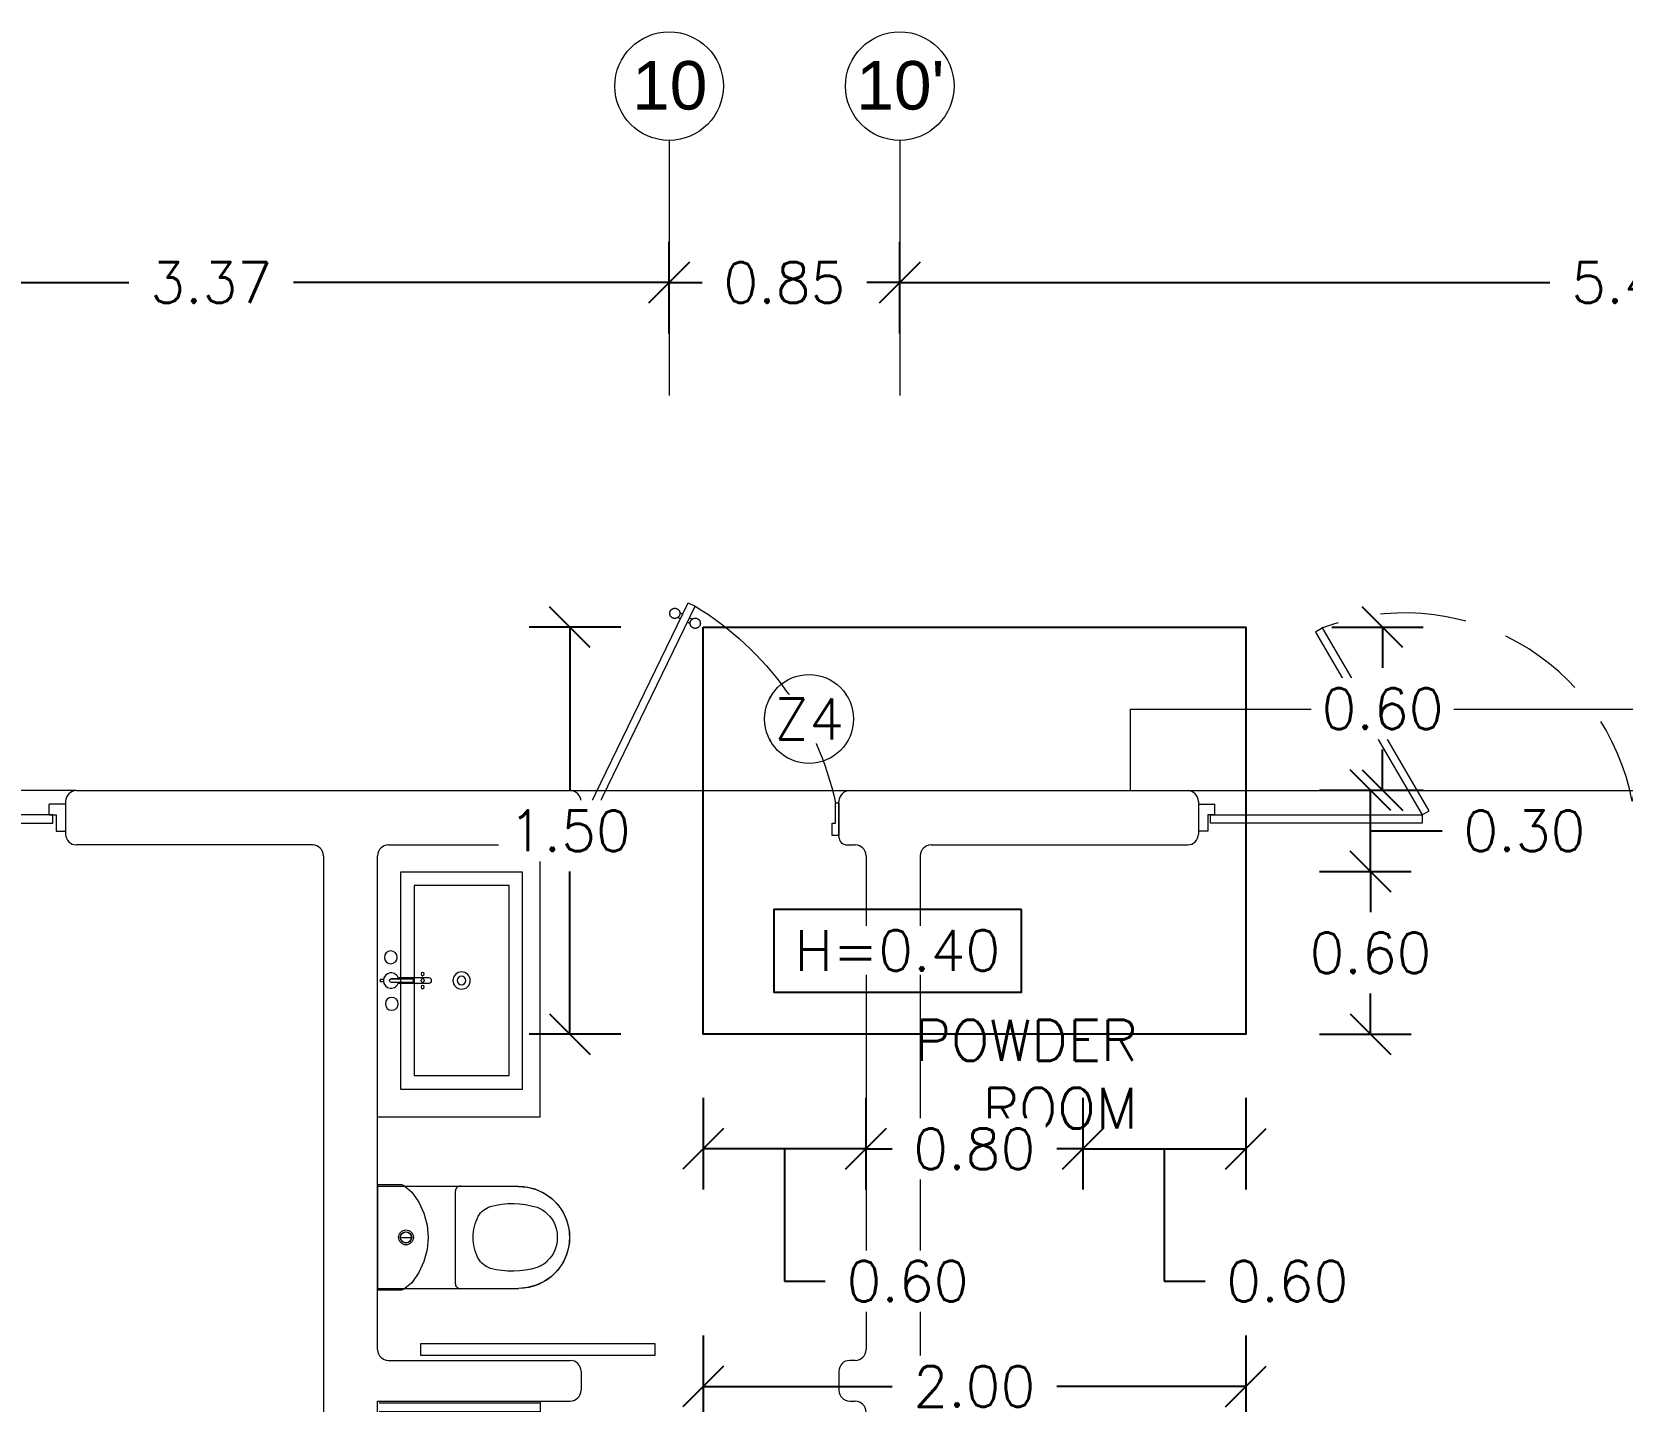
# Model space of a CAD drawing. Header units: metres. Extents: x -25 to 234, y -27 to 52.
# Drawn here: x 108.29 to 114.15, y 46.78 to 51.83 of the extents above; entities that cross this region are included whole.
import ezdxf

# ---------------------------------------------------------------- set-up
doc = ezdxf.new("R2010")
doc.units = ezdxf.units.M
doc.header["$LTSCALE"] = 0.1
doc.header["$MEASUREMENT"] = 0
doc.header["$PDMODE"] = 66
for name, pattern in [('CONTINUA', [0]), ('Grid Line 1_2_', [22.225, 12.7, -3.175, 3.175, -3.175]), ('HIDDEN2', [4.7625, 3.175, -1.5875])]:
    doc.linetypes.add(name, pattern=pattern)
for name, color, linetype, lineweight in [('0-S-GRID', 1, 'Continuous', 9), ('0-S-GRID-IDEN', 1, 'Continuous', 9), ('A-DOOR', 251, 'Continuous', 5), ('A-WALL', 7, 'Continuous', 5), ('baños', 251, 'Continuous', 0), ('closets', 253, 'Continuous', 0), ('piso', 253, 'Continuous', 0)]:
    doc.layers.add(name, color=color, linetype=linetype, lineweight=lineweight)
for name, color, linetype in [('001-DIMTEXTO', 4, 'Continuous'), ('1', 1, 'Continuous'), ('DIMENSIONES', 7, 'Continuous'), ('DIMTEXTO', 4, 'Continuous'), ('TEXTOS', 4, 'Continuous'), ('ZAPATAS', 6, 'Continuous')]:
    doc.layers.add(name, color=color, linetype=linetype)
doc.styles.add('Arial_2', font='arial.ttf', dxfattribs={"height": 0.2})
doc.styles.add('SMPLEX', font='simplex.shx')
doc.styles.get("Standard").update_dxf_attribs({"font": 'arial.ttf'})
doc.dimstyles.new('DIM-75', dxfattribs={"dimscale": 0.75, "dimtxt": 0.2, "dimasz": 0.2, "dimexe": 0.2, "dimexo": 0.2, "dimgap": 0.1, "dimtad": 0, "dimtih": 1, "dimtoh": 1, "dimzin": 0, "dimdsep": 46, "dimtxsty": 'SMPLEX', "dimblk1": 'OBLIQUE', "dimblk2": 'OBLIQUE', "dimsah": 1, "dimcen": 0.2, "dimclrd": 4, "dimclre": 4, "dimclrt": 4, "dimadec": 0, "dimazin": 0, "dimtfac": 1, "dimtmove": 1, "dimatfit": 3, "dimldrblk": 'OPEN30', "dimfxl": 0.25, "dimfxlon": 1, "dimtfill": 1, "dimtolj": 1, "dimtzin": 0, "dimarcsym": 0})

# ---------------------------------------------------------------- blocks, each defined once
blk = doc.blocks.new('Caroma_ToiletSuites')
at = {"layer": 'baños'}
for p, q in [((-32.6, 705.1), (-64.3, 696.7)), ((0, 708), (-32.6, 705.1)), ((32.6, 705.1), (0, 708)), ((64.3, 696.7), (32.6, 705.1)), ((-120.8, 664), (-144, 640.8)), ((-94, 682.8), (-120.8, 664)), ((-64.3, 696.7), (-94, 682.8)), ((94, 682.8), (64.3, 696.7)), ((120.8, 664), (94, 682.8)), ((144, 640.8), (120.8, 664)), ((-162.8, 614), (-176.7, 584.3)), ((-144, 640.8), (-162.8, 614)), ((162.8, 614), (144, 640.8)), ((176.7, 584.3), (162.8, 614)), ((-185.1, 552.6), (-188, 520)), ((-176.7, 584.3), (-185.1, 552.6)), ((185.1, 552.6), (176.7, 584.3)), ((188, 520), (185.1, 552.6)), ((-188, 520), (-190.5, 308)), ((-188, 0), (-188, 520)), ((188, 520), (188, 0)), ((190.5, 308), (188, 520)), ((-190.5, 308), (-190.2, 304.5)), ((-190.2, 304.5), (-189.3, 301.2)), ((-189.3, 301.2), (-187.8, 298)), ((-187.8, 298), (-185.8, 295.1)), ((-185.8, 295.1), (-183.4, 292.7)), ((183.4, 292.7), (185.8, 295.1)), ((185.8, 295.1), (187.8, 298)), ((187.8, 298), (189.3, 301.2)), ((189.3, 301.2), (190.2, 304.5)), ((190.2, 304.5), (190.5, 308)), ((-183.4, 292.7), (-180.5, 290.7)), ((-180.5, 290.7), (-177.3, 289.2)), ((-177.3, 289.2), (-174, 288.3)), ((-174, 288.3), (-170.5, 288)), ((-170.5, 288), (170.5, 288)), ((170.5, 288), (174, 288.3)), ((174, 288.3), (177.3, 289.2)), ((177.3, 289.2), (180.5, 290.7)), ((180.5, 290.7), (183.4, 292.7)), ((-45.1, 183.1), (-88.9, 171.3)), ((0, 187), (-45.1, 183.1)), ((45.1, 183.1), (0, 187)), ((88.9, 171.3), (45.1, 183.1)), ((-167.1, 126.2), (-188.7, 100.9)), ((-130, 152.2), (-167.1, 126.2)), ((-88.9, 171.3), (-130, 152.2)), ((0, 85), (0, 125)), ((130, 152.2), (88.9, 171.3)), ((167.1, 126.2), (130, 152.2)), ((188.7, 100.9), (167.1, 126.2)), ((-194.6, 88.2), (-195, 83.5)), ((-195, 83.5), (-195, 0)), ((-193.4, 92.7), (-194.6, 88.2)), ((-191.4, 97), (-193.4, 92.7)), ((-188.7, 100.9), (-191.4, 97)), ((191.4, 97), (188.7, 100.9)), ((193.4, 92.7), (191.4, 97)), ((194.6, 88.2), (193.4, 92.7)), ((195, 83.5), (194.6, 88.2)), ((195, 0), (195, 83.5)), ((-195, 0), (195, 0)), ((188, 0), (-188, 0))]:
    blk.add_line(p, q, dxfattribs=at)
for centre, radius, start, end in [((0, 520), 188, 0, 180), ((-2.7, 547.4), 115.2, 88.65652, 137.04039), ((2.7, 547.4), 115.2, 42.9609, 91.34146), ((183, 496.7), 307.9, 162.77131, 195.21432), ((-18.8, 556.1), 97.6, 134.33725, 160.9897), ((18.8, 556.1), 97.6, 19.00998, 45.66427), ((-183, 496.7), 307.9, 344.7852, 17.22859), ((-36.1, 442.4), 82.4, 198.76304, 239.35819), ((36.1, 442.4), 82.4, 300.64117, 341.23514), ((2.9, 529.9), 177.9, 242.91598, 269.06591), ((-2.9, 529.9), 177.9, 270.93391, 297.08355), ((0, 105), 27.5, 0, 180), ((0, 105), 21, 0, 180), ((0, 105), 20, 0, 180), ((0, 105), 27.5, 180, 0), ((0, 105), 21, 180, 0), ((0, 105), 20, 180, 0)]:
    blk.add_arc(centre, radius, start, end, dxfattribs=at)
blk = doc.blocks.new('puerta 1.00')
at = {"layer": 'A-DOOR'}
for p, q in [((-0.15, -0.0125), (-0.9369, -0.3949)), ((-0.1376, -0.038), (-0.9245, -0.4204)), ((-0.1376, -0.038), (-0.15, -0.0125)), ((-0.9369, -0.3949), (-0.9245, -0.4204)), ((-0.8946, -0.3743), (-0.8996, -0.3641)), ((-0.8777, -0.3661), (-0.8826, -0.3559)), ((-0.8822, -0.3998), (-0.8772, -0.4101)), ((-0.8653, -0.3916), (-0.8603, -0.4018))]:
    blk.add_line(p, q, dxfattribs=at)
for points in [[(-0.08, 0), (-0.08, -0.025), (-0.125, -0.025), (-0.125, -0.0125), (-0.2, -0.0125), (-0.2, 0), (-0.08, 0)], [(-0.08, -0.95), (-0.08, -0.925), (-0.125, -0.925), (-0.125, -0.9375), (-0.2, -0.9375), (-0.2, -0.95), (-0.08, -0.95)]]:
    blk.add_lwpolyline(points, dxfattribs=at)
blk.add_arc((0.0366, 0.1602), 1.1229, 211.13358, 257.83427, dxfattribs=at)
for points in [[(-0.8982, -0.3642), (-0.9033, -0.3642), (-0.912, -0.3591), (-0.917, -0.3504), (-0.917, -0.3403), (-0.912, -0.3316), (-0.9033, -0.3265), (-0.8932, -0.3265), (-0.8844, -0.3316), (-0.8794, -0.3403), (-0.8794, -0.3504), (-0.8844, -0.3591), (-0.8932, -0.3642), (-0.8982, -0.3642)], [(-0.8617, -0.4394), (-0.8667, -0.4394), (-0.8754, -0.4344), (-0.8805, -0.4256), (-0.8805, -0.4156), (-0.8754, -0.4068), (-0.8667, -0.4018), (-0.8566, -0.4018), (-0.8479, -0.4068), (-0.8428, -0.4156), (-0.8428, -0.4257), (-0.8479, -0.4344), (-0.8566, -0.4394), (-0.8617, -0.4394)]]:
    blk.add_open_spline(points, degree=2, dxfattribs=at)
blk = doc.blocks.new('A$C8d867532')
at = {"layer": 'baños', "linetype": 'Continuous'}
blk.add_line((0.0395, 0.4062, 0), (0.1223, 0.4062, 0.0004), dxfattribs=at)
at = {"layer": 'baños'}
for points in [[(0.0743, 0.8), (0.5243, 0.8), (0.5243, 0), (0.0743, 0)], [(0.1243, 0.75), (0.4743, 0.75), (0.4743, 0.05), (0.1243, 0.05)]]:
    blk.add_lwpolyline(points, close=True, dxfattribs=at)
at = {"layer": 'baños', "linetype": 'Continuous'}
blk.add_lwpolyline([(0.0672, 0.3939, -9.082434), (0.0672, 0.4062)], format="xyb", dxfattribs=at)
for points, elevation in [([(0.0114, 0.405), (0.0005, 0.405), (0, 0.4043), (0, 0.3957)], 0), ([(0, 0.3957), (0.0005, 0.395), (0.0114, 0.395)], 0), ([(0.1223, 0.4062), (0.1223, 0.3939)], 0.0004)]:
    blk.add_lwpolyline(points, dxfattribs=dict(at, elevation=elevation))
at = {"layer": 'baños', "linetype": 'Continuous', "elevation": 0}
for points in [[(0.0333, 0.4, -0.385153), (0.0395, 0.4062), (0.0395, 0.4062)], [(0.0333, 0.4, 0.385153), (0.0395, 0.3939), (0.0395, 0.3939)], [(0.0661, 0.4101), (0.1804, 0.4101, -0.363105), (0.1887, 0.4, -0.363105), (0.1804, 0.39), (0.0661, 0.39)]]:
    blk.add_lwpolyline(points, format="xyb", dxfattribs=at)
at = {"layer": 'baños', "linetype": 'Continuous', "extrusion": (1.31781e-06, -1, -8.43443e-26), "elevation": -0.3939}
blk.add_lwpolyline([(0.1223, 0.0004), (0.0395, 0)], close=True, dxfattribs=at)
at = {"layer": 'baños', "linetype": 'Continuous'}
for centre, radius in [((0.0422, 0.4857), 0.0237), ((0.2993, 0.4), 0.0317), ((0.2993, 0.4), 0.0159), ((0.0384, 0.3146), 0.0237)]:
    blk.add_circle(centre, radius, dxfattribs=at)
at = {"layer": 'baños', "linetype": 'Continuous', "extrusion": (3.61622e-27, 8.43443e-26, -1)}
for centre, major_axis, ratio in [((0.1557, 0.424), (0.00005, -0.0075), 0.581577), ((0.1558, 0.4), (0, -0.0085), 0.599546), ((0.1558, 0.376), (0.00005, -0.0075), 0.581577)]:
    blk.add_ellipse(centre, major_axis=major_axis, ratio=ratio, dxfattribs=at)
at = {"layer": 'baños', "linetype": 'Continuous', "flags": 8}
for tag, p in [('TRADENAME', (0.1887, 0.4, 0)), ('MODELNUMBER', (0.1887, 0.4, 0)), ('MATERIAL', (0.1888, 0.4, 0)), ('PRODUCT', (0.1888, 0.4, 0))]:
    blk.add_attdef(tag, p, '', height=0.0000254, rotation=270.00008, dxfattribs=at)
at = {"layer": 'baños', "linetype": 'Continuous'}
for tag, p in [('MATERIAL', (0.299, 0.3999)), ('PRODUCT', (0.299, 0.3999)), ('TRADENAME', (0.2991, 0.3999)), ('MODELNUMBER', (0.2991, 0.3999))]:
    blk.add_attdef(tag, p, '', height=0.0000254, rotation=90.00008, dxfattribs=at)
blk = doc.blocks.new('A$C9daa110d')
at = {"layer": 'A-DOOR'}
for p, q in [((0, 0.1005), (0.06, 0.1005)), ((0, 0.1005), (0, 0.0005)), ((0.035, 0.0605), (0.035, 0.0005)), ((0.06, 0.0605), (0.035, 0.0605)), ((0.06, 0.0605), (0.06, 0.1005)), ((3.2, 0.1), (3.14, 0.1)), ((3.14, 0.06), (3.14, 0.1)), ((3.14, 0.06), (3.165, 0.06)), ((3.165, 0.06), (3.165, 0)), ((3.2, 0.1), (3.2, 0)), ((0.035, 0.0005), (0, 0.0005)), ((3.165, 0), (3.2, 0))]:
    blk.add_line(p, q, dxfattribs=at)
for points in [[(0.4314, 0.7341), (0.8247, 0.0604), (0.8509, 0.0757), (0.4576, 0.7494)], [(2.7658, 0.7337), (2.3723, 0.0601), (2.3462, 0.0754), (2.7397, 0.749)], [(0.0446, 0.0605), (0.8247, 0.0604), (0.8247, 0.0301), (0.0446, 0.0302)], [(3.1524, 0.06), (2.3723, 0.0601), (2.3723, 0.0298), (3.1524, 0.0297)]]:
    blk.add_lwpolyline(points, close=True, dxfattribs=at)
at = {"layer": 'A-DOOR', "linetype": 'HIDDEN2'}
for centre, start, end in [((0.76, -0.0488), 10.76134, 110.74881), ((2.437, -0.0491), 69.23247, 169.21994)]:
    blk.add_arc(centre, 0.8536, start, end, dxfattribs=at)
blk = doc.blocks.new('A$Ca7b09788')
at = {"layer": 'A-DOOR'}
for p, q in [((0, 0.1006), (0.06, 0.1006)), ((0.035, 0.0606), (0.035, 0.0006)), ((0.06, 0.0606), (0.035, 0.0606)), ((0.06, 0.0606), (0.06, 0.1006)), ((2.8, 0.1), (2.74, 0.1)), ((2.74, 0.06), (2.74, 0.1)), ((2.74, 0.06), (2.765, 0.06)), ((2.765, 0.06), (2.765, 0)), ((0.035, 0.0006), (0, 0.0006)), ((2.765, 0), (2.8, 0))]:
    blk.add_line(p, q, dxfattribs=at)
for points in [[(0.3471, 0.6649), (0.7, 0.0604), (0.7261, 0.0757), (0.3732, 0.6802)], [(2.4529, 0.6649), (2.1, 0.0604), (2.0739, 0.0757), (2.4268, 0.6802)], [(0.0446, 0.0606), (0.7, 0.0604), (0.7, 0.0301), (0.0446, 0.0303)], [(2.7524, 0.06), (2.1, 0.0602), (2.1, 0.0299), (2.7524, 0.0297)]]:
    blk.add_lwpolyline(points, close=True, dxfattribs=at)
at = {"layer": 'A-DOOR', "linetype": 'HIDDEN2'}
for centre, start, end in [((0.6447, -0.0402), 11.15443, 110.64705), ((2.1553, -0.0402), 69.35295, 168.84557)]:
    blk.add_arc(centre, 0.7699, start, end, dxfattribs=at)
blk = doc.blocks.new('PL BASE 1N NASAS 09')
at = {"layer": 'closets', "transparency": 33554687}
h = blk.add_hatch(dxfattribs=at)
h.set_pattern_fill('LINE', color=256, scale=0.01, angle=180)
h.set_pattern_definition([(180, (-436.975463, -2859.17424), (-4e-18, -0.03175), [])])
h.paths.add_polyline_path([(-100.8257, -37.4997), (-100.8295, -39.5497), (-100.2311, -39.5497), (-100.2311, -37.4997)])
at = {"layer": 'A-DOOR'}
blk.add_lwpolyline([(-100.6713, -37.2871), (-99.8095, -37.2871), (-99.8095, -37.3316), (-100.6713, -37.3316)], close=True, dxfattribs=at)
at = {"layer": 'A-WALL'}
for p, q in [((-101.941, -35.2497), (-100.1211, -35.2497)), ((-99.0911, -35.2497), (-97.8461, -35.2497)), ((-101.981, -35.2897), (-101.981, -35.4097)), ((-100.0811, -35.4097), (-100.0811, -35.2897)), ((-99.1311, -35.4197), (-99.1311, -35.2897)), ((-97.8061, -35.2897), (-97.8061, -35.4097)), ((-101.071, -35.4497), (-101.941, -35.4497)), ((-100.791, -35.4497), (-100.1211, -35.4497)), ((-99.1011, -35.4497), (-99.1011, -35.4497)), ((-99.1011, -35.4497), (-99.0711, -35.4497)), ((-98.7911, -35.4497), (-97.8461, -35.4497)), ((-101.031, -35.4897), (-101.031, -39.5097)), ((-100.831, -37.3097), (-100.831, -35.4897)), ((-99.0311, -35.4897), (-99.0311, -37.3097)), ((-98.8311, -35.4897), (-98.8311, -39.9097)), ((-100.791, -37.3497), (-100.1211, -37.3497)), ((-100.0811, -37.3897), (-100.0811, -37.4597)), ((-99.1311, -37.3897), (-99.1311, -37.4597)), ((-99.1011, -37.3497), (-99.1011, -37.3497)), ((-99.0711, -37.3497), (-99.0911, -37.3497)), ((-100.831, -37.4997), (-100.1211, -37.4997)), ((-100.831, -39.5497), (-100.831, -37.4997)), ((-99.1011, -37.4997), (-99.1011, -37.4997)), ((-99.0911, -37.4997), (-99.0711, -37.4997))]:
    blk.add_line(p, q, dxfattribs=at)
for centre, radius, start, end in [((-101.941, -35.2897), 0.04, 90, 180), ((-100.1211, -35.2897), 0.04, 0, 90), ((-99.0911, -35.2897), 0.04, 90, 180), ((-97.8461, -35.2897), 0.04, 0, 90), ((-101.941, -35.4097), 0.04, 180, 270), ((-101.071, -35.4897), 0.04, 0, 90), ((-100.791, -35.4897), 0.04, 90, 180), ((-100.1211, -35.4097), 0.04, 270, 0), ((-99.1011, -35.4197), 0.03, 180, 270), ((-99.0711, -35.4897), 0.04, 360, 90), ((-98.7911, -35.4897), 0.04, 90, 180), ((-97.8461, -35.4097), 0.04, 270, 0), ((-100.791, -37.3097), 0.04, 180, 270), ((-99.0711, -37.3097), 0.04, 270, 360), ((-100.1211, -37.3897), 0.04, 0, 90), ((-99.0911, -37.3897), 0.04, 90, 180), ((-100.1211, -37.4597), 0.04, 270, 0), ((-99.0911, -37.4597), 0.04, 180, 270), ((-99.0711, -37.5397), 0.04, 0, 90)]:
    blk.add_arc(centre, radius, start, end, dxfattribs=at)
at = {"layer": 'baños'}
for q in [(-100.2315, -35.4497), (-100.8315, -36.4532)]:
    blk.add_line((-100.2315, -36.4532), q, dxfattribs=at)
at = {"layer": 'closets', "transparency": 33554687}
blk.add_line((-100.2311, -39.5497), (-100.2311, -37.4997), dxfattribs=at)
at = {"layer": 'piso'}
for p, q in [((-98.0565, -34.9497), (-88.1811, -34.9497)), ((-98.056, -35.2497), (-98.056, -34.9497)), ((-101.941, -35.2497), (-104.821, -35.2497)), ((-100.1211, -35.2497), (-99.0911, -35.2497)), ((-97.8461, -35.2497), (-94.5661, -35.2497))]:
    blk.add_line(p, q, dxfattribs=at)
at = {"color": 1}
for name, p in [('A$C9daa110d', (-97.8061, -35.3997)), ('A$Ca7b09788', (-104.781, -35.3991))]:
    blk.add_blockref(name, p, dxfattribs=at)
at = {"layer": '1'}
ref = blk.add_blockref('A$C8d867532', (-100.8209, -35.5497), dxfattribs=dict(at, xscale=-1, rotation=180))
ref.add_attrib('MATERIAL', 'VITREOUS CHINA', (-100.522, -35.9496), dxfattribs={"layer": 'baños', "linetype": 'Continuous', "height": 0.0000254, "rotation": 269.99992})
ref.add_attrib('PRODUCT', 'BATHROOM SINK', (-100.5219, -35.9496), dxfattribs={"layer": 'baños', "linetype": 'Continuous', "height": 0.0000254, "rotation": 269.99992})
ref.add_attrib('TRADENAME', 'VOX', (-100.5219, -35.9496), dxfattribs={"layer": 'baños', "linetype": 'Continuous', "height": 0.0000254, "rotation": 269.99992})
ref.add_attrib('MODELNUMBER', 'K-5373', (-100.5218, -35.9496), dxfattribs={"layer": 'baños', "linetype": 'Continuous', "height": 0.0000254, "rotation": 269.99992})
ref.add_attrib('MATERIAL', 'BRASS', (-100.6321, -35.9498, 0), dxfattribs={"layer": 'baños', "linetype": 'Continuous', "height": 0.0000254, "rotation": 89.99992})
ref.add_attrib('PRODUCT', 'FAUCETS', (-100.6322, -35.9498, 0), dxfattribs={"layer": 'baños', "linetype": 'Continuous', "height": 0.0000254, "rotation": 89.99992})
ref.add_attrib('TRADENAME', 'PURIST', (-100.6322, -35.9498, 0), dxfattribs={"layer": 'baños', "linetype": 'Continuous', "height": 0.0000254, "rotation": 89.99992})
ref.add_attrib('MODELNUMBER', 'K-14404-4A', (-100.6322, -35.9498, 0), dxfattribs={"layer": 'baños', "linetype": 'Continuous', "height": 0.0000254, "rotation": 89.99992})
at = {"layer": 'A-DOOR', "xscale": -1, "rotation": 90}
blk.add_blockref('puerta 1.00', (-100.0811, -35.4947), dxfattribs=at)
at = {"layer": 'baños', "xscale": -0.000999999934791, "yscale": 0.000999999934791, "rotation": 270}
blk.add_blockref('Caroma_ToiletSuites', (-100.8315, -36.8961), dxfattribs=at)
at = {"layer": 'TEXTOS', "insert": (-98.03, -36.495), "char_height": 0.15, "width": 3.408577, "attachment_point": 9}
blk.add_mtext('{\\Fromans|c0;POWDER\\PROOM}', dxfattribs=at)
blk = doc.blocks.new('_Oblique')
at = {"color": 0, "linetype": 'ByBlock', "lineweight": -2}
blk.add_line((-0.5, -0.5), (0.5, 0.5), dxfattribs=at)
blk = doc.blocks.new('*D996')
at = {"layer": 'Defpoints', "color": 0, "ltscale": 0.2, "transparency": 16777216}
for p in [(115.6241, -0.1355), (112.2491, -0.5517), (115.6241, -0.5517)]:
    blk.add_point(p, dxfattribs=at)
at = {"layer": 'DIMTEXTO', "color": 4, "lineweight": -2, "ltscale": 0.2, "transparency": 16777216}
for p, q in [((112.2491, -0.323), (112.2491, 0.0145)), ((115.6241, -0.323), (115.6241, 0.0145)), ((112.2491, -0.1355), (113.633, -0.1355)), ((115.6241, -0.1355), (114.2402, -0.1355))]:
    blk.add_line(p, q, dxfattribs=at)
at = {"layer": 'DIMTEXTO', "color": 4, "lineweight": -2, "ltscale": 0.2, "transparency": 16777216, "xscale": 0.15, "yscale": 0.15, "zscale": 0.15, "rotation": 180}
blk.add_blockref('_Oblique', (112.2491, -0.1355), dxfattribs=at)
at = {"layer": 'DIMTEXTO', "color": 4, "lineweight": -2, "ltscale": 0.2, "transparency": 16777216, "xscale": 0.15, "yscale": 0.15, "zscale": 0.15}
blk.add_blockref('_Oblique', (115.6241, -0.1355), dxfattribs=at)
at = {"layer": 'DIMTEXTO', "color": 4, "ltscale": 0.2, "transparency": 16777216, "insert": (113.9366, -0.1355), "char_height": 0.15, "attachment_point": 5, "style": 'SMPLEX', "bg_fill": 3, "box_fill_scale": 1.25, "bg_fill_color": 256, "bg_fill_true_color": 13158600, "bg_fill_transparency": 0}
blk.add_mtext('\\A1;3.37', dxfattribs=at)
blk = doc.blocks.new('_Open30')
at = {"layer": 'DIMTEXTO', "color": 0, "lineweight": -2}
for p, q in [((-1, 0.268), (0, 0)), ((0, 0), (-1, -0.268)), ((0, 0), (-1, 0))]:
    blk.add_line(p, q, dxfattribs=at)
blk = doc.blocks.new('*D997')
at = {"layer": 'Defpoints', "color": 0, "ltscale": 0.2, "transparency": 16777216}
for p in [(116.4741, -0.1355), (115.6241, -0.5517), (116.4741, -0.5517)]:
    blk.add_point(p, dxfattribs=at)
at = {"layer": 'DIMTEXTO', "color": 4, "lineweight": -2, "ltscale": 0.2, "transparency": 16777216}
for p, q in [((115.6241, -0.323), (115.6241, 0.0145)), ((116.4741, -0.323), (116.4741, 0.0145)), ((115.6241, -0.1355), (115.7455, -0.1355)), ((116.4741, -0.1355), (116.3527, -0.1355))]:
    blk.add_line(p, q, dxfattribs=at)
at = {"layer": 'DIMTEXTO', "color": 4, "lineweight": -2, "ltscale": 0.2, "transparency": 16777216, "xscale": 0.15, "yscale": 0.15, "zscale": 0.15, "rotation": 180}
blk.add_blockref('_Oblique', (115.6241, -0.1355), dxfattribs=at)
at = {"layer": 'DIMTEXTO', "color": 4, "lineweight": -2, "ltscale": 0.2, "transparency": 16777216, "xscale": 0.15, "yscale": 0.15, "zscale": 0.15}
blk.add_blockref('_Oblique', (116.4741, -0.1355), dxfattribs=at)
at = {"layer": 'DIMTEXTO', "color": 4, "ltscale": 0.2, "transparency": 16777216, "insert": (116.0491, -0.1355), "char_height": 0.15, "attachment_point": 5, "style": 'SMPLEX', "bg_fill": 3, "box_fill_scale": 1.25, "bg_fill_color": 256, "bg_fill_true_color": 13158600, "bg_fill_transparency": 0}
blk.add_mtext('\\A1;0.85', dxfattribs=at)
blk = doc.blocks.new('*D986')
at = {"layer": 'Defpoints', "color": 0, "ltscale": 0.2, "transparency": 16777216}
for p in [(121.8741, -0.1355), (116.4741, -0.5517), (121.8741, -0.5517)]:
    blk.add_point(p, dxfattribs=at)
at = {"layer": 'DIMTEXTO', "color": 4, "lineweight": -2, "ltscale": 0.2, "transparency": 16777216}
for p, q in [((116.4741, -0.323), (116.4741, 0.0145)), ((121.8741, -0.323), (121.8741, 0.0145)), ((116.4741, -0.1355), (118.8705, -0.1355)), ((121.8741, -0.1355), (119.4777, -0.1355))]:
    blk.add_line(p, q, dxfattribs=at)
at = {"layer": 'DIMTEXTO', "color": 4, "lineweight": -2, "ltscale": 0.2, "transparency": 16777216, "xscale": 0.15, "yscale": 0.15, "zscale": 0.15, "rotation": 180}
blk.add_blockref('_Oblique', (116.4741, -0.1355), dxfattribs=at)
at = {"layer": 'DIMTEXTO', "color": 4, "lineweight": -2, "ltscale": 0.2, "transparency": 16777216, "xscale": 0.15, "yscale": 0.15, "zscale": 0.15}
blk.add_blockref('_Oblique', (121.8741, -0.1355), dxfattribs=at)
at = {"layer": 'DIMTEXTO', "color": 4, "ltscale": 0.2, "transparency": 16777216, "insert": (119.1741, -0.1355), "char_height": 0.15, "attachment_point": 5, "style": 'SMPLEX', "bg_fill": 3, "box_fill_scale": 1.25, "bg_fill_color": 256, "bg_fill_true_color": 13158600, "bg_fill_transparency": 0}
blk.add_mtext('\\A1;5.40', dxfattribs=at)
blk = doc.blocks.new('*D1135')
at = {"layer": 'Defpoints', "color": 0, "linetype": 'CONTINUA', "transparency": 16777216}
for p in [(116.3491, -2.3059), (117.1491, -2.3059), (117.1491, -3.328)]:
    blk.add_point(p, dxfattribs=at)
at = {"layer": 'DIMENSIONES', "color": 4, "linetype": 'CONTINUA', "lineweight": -2, "transparency": 16777216}
for p, q in [((116.3491, -3.1405), (116.3491, -3.478)), ((117.1491, -3.1405), (117.1491, -3.478)), ((116.3491, -3.328), (116.4455, -3.328)), ((117.1491, -3.328), (117.0527, -3.328))]:
    blk.add_line(p, q, dxfattribs=at)
at = {"layer": 'DIMENSIONES', "color": 4, "linetype": 'CONTINUA', "lineweight": -2, "transparency": 16777216, "xscale": 0.15, "yscale": 0.15, "zscale": 0.15, "rotation": 180}
blk.add_blockref('_Oblique', (116.3491, -3.328), dxfattribs=at)
at = {"layer": 'DIMENSIONES', "color": 4, "linetype": 'CONTINUA', "lineweight": -2, "transparency": 16777216, "xscale": 0.15, "yscale": 0.15, "zscale": 0.15}
blk.add_blockref('_Oblique', (117.1491, -3.328), dxfattribs=at)
at = {"layer": 'DIMENSIONES', "color": 4, "linetype": 'CONTINUA', "transparency": 16777216, "insert": (116.7491, -3.328), "char_height": 0.15, "attachment_point": 5, "style": 'SMPLEX', "bg_fill": 3, "box_fill_scale": 1.25, "bg_fill_color": 256, "bg_fill_true_color": 13158600, "bg_fill_transparency": 0}
blk.add_mtext('\\A1;0.80', dxfattribs=at)
blk = doc.blocks.new('*D1136')
at = {"layer": 'Defpoints', "color": 0, "linetype": 'CONTINUA', "transparency": 16777216}
for p in [(117.1491, -2.0059), (118.209, -2.0059), (117.7505, -2.3059)]:
    blk.add_point(p, dxfattribs=at)
at = {"layer": 'DIMENSIONES', "color": 4, "linetype": 'CONTINUA', "lineweight": -2, "transparency": 16777216}
for p, q in [((118.0215, -2.0059), (118.359, -2.0059)), ((118.209, -2.3059), (118.209, -2.0059)), ((118.209, -2.1559), (118.3226, -2.1559)), ((118.3226, -2.1559), (118.4726, -2.1559)), ((118.0215, -2.3059), (118.359, -2.3059))]:
    blk.add_line(p, q, dxfattribs=at)
at = {"layer": 'DIMENSIONES', "color": 4, "linetype": 'CONTINUA', "lineweight": -2, "transparency": 16777216, "xscale": 0.15, "yscale": 0.15, "zscale": 0.15}
for p, rotation in [((118.209, -2.0059), 90), ((118.209, -2.3059), 270)]:
    blk.add_blockref('_Oblique', p, dxfattribs=dict(at, rotation=rotation))
at = {"layer": 'DIMENSIONES', "color": 4, "linetype": 'CONTINUA', "transparency": 16777216, "insert": (118.7762, -2.1559), "char_height": 0.15, "attachment_point": 5, "style": 'SMPLEX', "bg_fill": 3, "box_fill_scale": 1.25, "bg_fill_color": 256, "bg_fill_true_color": 13158600, "bg_fill_transparency": 0}
blk.add_mtext('\\A1;0.30', dxfattribs=at)
blk = doc.blocks.new('*D1137')
at = {"layer": 'Defpoints', "color": 0, "linetype": 'CONTINUA', "transparency": 16777216}
for p in [(115.7491, -3.2616), (117.7491, -3.2616), (117.7491, -4.2033)]:
    blk.add_point(p, dxfattribs=at)
at = {"layer": 'DIMENSIONES', "color": 4, "linetype": 'CONTINUA', "lineweight": -2, "transparency": 16777216}
for p, q in [((115.7491, -4.0158), (115.7491, -4.3533)), ((117.7491, -4.0158), (117.7491, -4.3533)), ((115.7491, -4.2033), (116.4455, -4.2033)), ((117.7491, -4.2033), (117.0527, -4.2033))]:
    blk.add_line(p, q, dxfattribs=at)
at = {"layer": 'DIMENSIONES', "color": 4, "linetype": 'CONTINUA', "lineweight": -2, "transparency": 16777216, "xscale": 0.15, "yscale": 0.15, "zscale": 0.15, "rotation": 180}
blk.add_blockref('_Oblique', (115.7491, -4.2033), dxfattribs=at)
at = {"layer": 'DIMENSIONES', "color": 4, "linetype": 'CONTINUA', "lineweight": -2, "transparency": 16777216, "xscale": 0.15, "yscale": 0.15, "zscale": 0.15}
blk.add_blockref('_Oblique', (117.7491, -4.2033), dxfattribs=at)
at = {"layer": 'DIMENSIONES', "color": 4, "linetype": 'CONTINUA', "transparency": 16777216, "insert": (116.7491, -4.2033), "char_height": 0.15, "attachment_point": 5, "style": 'SMPLEX', "bg_fill": 3, "box_fill_scale": 1.25, "bg_fill_color": 256, "bg_fill_true_color": 13158600, "bg_fill_transparency": 0}
blk.add_mtext('\\A1;2.00', dxfattribs=at)
blk = doc.blocks.new('*D1141')
at = {"layer": 'Defpoints', "color": 0, "linetype": 'CONTINUA', "transparency": 16777216}
for p in [(115.2581, -1.4059), (115.7491, -1.4059), (115.7491, -2.9059)]:
    blk.add_point(p, dxfattribs=at)
at = {"layer": 'DIMENSIONES', "color": 4, "linetype": 'CONTINUA', "lineweight": -2, "transparency": 16777216}
for p, q in [((115.4456, -1.4059), (115.1081, -1.4059)), ((115.2581, -1.4059), (115.2581, -2.0059)), ((115.2581, -2.9059), (115.2581, -2.3059)), ((115.4456, -2.9059), (115.1081, -2.9059))]:
    blk.add_line(p, q, dxfattribs=at)
at = {"layer": 'DIMENSIONES', "color": 4, "linetype": 'CONTINUA', "lineweight": -2, "transparency": 16777216, "xscale": 0.15, "yscale": 0.15, "zscale": 0.15}
for p, rotation in [((115.2581, -1.4059), 90), ((115.2581, -2.9059), 270)]:
    blk.add_blockref('_Oblique', p, dxfattribs=dict(at, rotation=rotation))
at = {"layer": 'DIMENSIONES', "color": 4, "linetype": 'CONTINUA', "transparency": 16777216, "insert": (115.2581, -2.1559), "char_height": 0.15, "attachment_point": 5, "style": 'SMPLEX', "bg_fill": 3, "box_fill_scale": 1.25, "bg_fill_color": 256, "bg_fill_true_color": 13158600, "bg_fill_transparency": 0}
blk.add_mtext('\\A1;1.50', dxfattribs=at)
blk = doc.blocks.new('*D1138')
at = {"layer": 'Defpoints', "color": 0, "linetype": 'CONTINUA', "transparency": 16777216}
for p in [(117.7505, -2.3059), (117.7505, -2.9059), (118.209, -2.9059)]:
    blk.add_point(p, dxfattribs=at)
at = {"layer": 'DIMENSIONES', "color": 4, "linetype": 'CONTINUA', "lineweight": -2, "transparency": 16777216}
for p, q in [((118.0215, -2.3059), (118.359, -2.3059)), ((118.209, -2.3059), (118.209, -2.4559)), ((118.209, -2.9059), (118.209, -2.7559)), ((118.0215, -2.9059), (118.359, -2.9059))]:
    blk.add_line(p, q, dxfattribs=at)
at = {"layer": 'DIMENSIONES', "color": 4, "linetype": 'CONTINUA', "lineweight": -2, "transparency": 16777216, "xscale": 0.15, "yscale": 0.15, "zscale": 0.15}
for p, rotation in [((118.209, -2.3059), 90), ((118.209, -2.9059), 270)]:
    blk.add_blockref('_Oblique', p, dxfattribs=dict(at, rotation=rotation))
at = {"layer": 'DIMENSIONES', "color": 4, "linetype": 'CONTINUA', "transparency": 16777216, "insert": (118.209, -2.6059), "char_height": 0.15, "attachment_point": 5, "style": 'SMPLEX', "bg_fill": 3, "box_fill_scale": 1.25, "bg_fill_color": 256, "bg_fill_true_color": 13158600, "bg_fill_transparency": 0}
blk.add_mtext('\\A1;0.60', dxfattribs=at)
blk = doc.blocks.new('*D1142')
at = {"layer": 'Defpoints', "color": 0, "linetype": 'CONTINUA', "transparency": 16777216}
for p in [(117.1935, -1.4059), (118.2535, -1.4059), (117.1491, -2.0059)]:
    blk.add_point(p, dxfattribs=at)
at = {"layer": 'DIMENSIONES', "color": 4, "linetype": 'CONTINUA', "lineweight": -2, "transparency": 16777216}
for p, q in [((118.066, -1.4059), (118.4035, -1.4059)), ((118.2535, -1.4059), (118.2535, -1.5559)), ((118.2535, -2.0059), (118.2535, -1.8559)), ((118.066, -2.0059), (118.4035, -2.0059))]:
    blk.add_line(p, q, dxfattribs=at)
at = {"layer": 'DIMENSIONES', "color": 4, "linetype": 'CONTINUA', "lineweight": -2, "transparency": 16777216, "xscale": 0.15, "yscale": 0.15, "zscale": 0.15}
for p, rotation in [((118.2535, -1.4059), 90), ((118.2535, -2.0059), 270)]:
    blk.add_blockref('_Oblique', p, dxfattribs=dict(at, rotation=rotation))
at = {"layer": 'DIMENSIONES', "color": 4, "linetype": 'CONTINUA', "transparency": 16777216, "insert": (118.2535, -1.7059), "char_height": 0.15, "attachment_point": 5, "style": 'SMPLEX', "bg_fill": 3, "box_fill_scale": 1.25, "bg_fill_color": 256, "bg_fill_true_color": 13158600, "bg_fill_transparency": 0}
blk.add_mtext('\\A1;0.60', dxfattribs=at)
blk = doc.blocks.new('*D1139')
at = {"layer": 'Defpoints', "color": 0, "linetype": 'CONTINUA', "transparency": 16777216}
for p in [(117.1491, -2.3059), (117.7491, -2.3059), (117.7491, -3.328)]:
    blk.add_point(p, dxfattribs=at)
at = {"layer": 'DIMENSIONES', "color": 4, "linetype": 'CONTINUA', "lineweight": -2, "transparency": 16777216}
for p, q in [((117.1491, -3.1405), (117.1491, -3.478)), ((117.7491, -3.1405), (117.7491, -3.478)), ((117.1491, -3.328), (117.7491, -3.328)), ((117.4491, -3.328), (117.4491, -3.8155)), ((117.4491, -3.8155), (117.5991, -3.8155))]:
    blk.add_line(p, q, dxfattribs=at)
at = {"layer": 'DIMENSIONES', "color": 4, "linetype": 'CONTINUA', "lineweight": -2, "transparency": 16777216, "xscale": 0.15, "yscale": 0.15, "zscale": 0.15, "rotation": 180}
blk.add_blockref('_Oblique', (117.1491, -3.328), dxfattribs=at)
at = {"layer": 'DIMENSIONES', "color": 4, "linetype": 'CONTINUA', "lineweight": -2, "transparency": 16777216, "xscale": 0.15, "yscale": 0.15, "zscale": 0.15}
blk.add_blockref('_Oblique', (117.7491, -3.328), dxfattribs=at)
at = {"layer": 'DIMENSIONES', "color": 4, "linetype": 'CONTINUA', "transparency": 16777216, "insert": (117.9027, -3.8155), "char_height": 0.15, "attachment_point": 5, "style": 'SMPLEX', "bg_fill": 3, "box_fill_scale": 1.25, "bg_fill_color": 256, "bg_fill_true_color": 13158600, "bg_fill_transparency": 0}
blk.add_mtext('\\A1;0.60', dxfattribs=at)
blk = doc.blocks.new('*D1140')
at = {"layer": 'Defpoints', "color": 0, "linetype": 'CONTINUA', "transparency": 16777216}
for p in [(115.7491, -2.3059), (116.3491, -2.3059), (115.7491, -3.328)]:
    blk.add_point(p, dxfattribs=at)
at = {"layer": 'DIMENSIONES', "color": 4, "linetype": 'CONTINUA', "lineweight": -2, "transparency": 16777216}
for p, q in [((115.7491, -3.1405), (115.7491, -3.478)), ((116.3491, -3.1405), (116.3491, -3.478)), ((116.3491, -3.328), (115.7491, -3.328)), ((116.0491, -3.328), (116.0491, -3.8155)), ((116.0491, -3.8155), (116.1991, -3.8155))]:
    blk.add_line(p, q, dxfattribs=at)
at = {"layer": 'DIMENSIONES', "color": 4, "linetype": 'CONTINUA', "lineweight": -2, "transparency": 16777216, "xscale": 0.15, "yscale": 0.15, "zscale": 0.15, "rotation": 180}
blk.add_blockref('_Oblique', (115.7491, -3.328), dxfattribs=at)
at = {"layer": 'DIMENSIONES', "color": 4, "linetype": 'CONTINUA', "lineweight": -2, "transparency": 16777216, "xscale": 0.15, "yscale": 0.15, "zscale": 0.15}
blk.add_blockref('_Oblique', (116.3491, -3.328), dxfattribs=at)
at = {"layer": 'DIMENSIONES', "color": 4, "linetype": 'CONTINUA', "transparency": 16777216, "insert": (116.5027, -3.8155), "char_height": 0.15, "attachment_point": 5, "style": 'SMPLEX', "bg_fill": 3, "box_fill_scale": 1.25, "bg_fill_color": 256, "bg_fill_true_color": 13158600, "bg_fill_transparency": 0}
blk.add_mtext('\\A1;0.60', dxfattribs=at)
blk = doc.blocks.new('A$Cac76d8b6')
at = {"layer": '0-S-GRID', "linetype": 'Grid Line 1_2_'}
blk.add_line((26.159, 27.3263), (26.159, 26.3863), dxfattribs=at)
blk.add_line((26.159, 27.3263), (26.159, 26.3863), dxfattribs=at)
at = {"layer": '0-S-GRID-IDEN'}
for centre in [(26.159, 27.5263), (27.009, 27.5263)]:
    blk.add_circle(centre, 0.2, dxfattribs=at)
at = {"layer": 'DIMTEXTO', "char_height": 0.17859, "width": 0.168354, "attachment_point": 2, "style": 'Arial_2'}
for s, insert in [('10', (26.1612, 27.6185)), ("10'", (27.0112, 27.6185))]:
    blk.add_mtext(s, dxfattribs=dict(at, insert=insert))
at = {"layer": 'DIMENSIONES', "linetype": 'CONTINUA'}
dim = blk.add_linear_dim(base=(27.684, 23.61), p1=(26.884, 24.6322), p2=(27.684, 24.6322), dimstyle='DIM-75', dxfattribs=at)
dim.commit()
dim.dimension.update_dxf_attribs({"geometry": '*D1135', "text_midpoint": (27.284, 23.61), "insert": (-89.4651, 26.938)})
dim = blk.add_linear_dim(base=(28.7439, 24.9322), p1=(28.2854, 24.6322), p2=(27.684, 24.9322), angle=90, dimstyle='DIM-75', dxfattribs=at)
dim.commit()
dim.dimension.update_dxf_attribs({"geometry": '*D1136', "text_midpoint": (29.0825, 24.7822), "dimtype": 128, "insert": (-89.4651, 26.938)})
dim = blk.add_linear_dim(base=(28.284, 22.7348), p1=(26.284, 23.6765), p2=(28.284, 23.6765), dimstyle='DIM-75', dxfattribs=at)
dim.commit()
dim.dimension.update_dxf_attribs({"geometry": '*D1137', "text_midpoint": (27.284, 22.7348), "insert": (-89.4651, 26.938)})
at = {"layer": 'DIMTEXTO', "ltscale": 0.2}
dim = blk.add_linear_dim(base=(26.1590051822, 26.8025051248), p1=(22.7840051835, 26.3862992915), p2=(26.1590051822, 26.3862993213), dimstyle='DIM-75', override={"dimtmove": 1}, dxfattribs=at)
dim.commit()
dim.dimension.update_dxf_attribs({"geometry": '*D996', "text_midpoint": (24.4715051829, 26.8025051248), "insert": (-89.4650763662, 26.9380438588)})
at = {"layer": 'ZAPATAS', "lineweight": 25}
blk.add_lwpolyline([(26.284, 25.5322), (28.284, 25.5322), (28.284, 24.0322), (26.284, 24.0322)], close=True, dxfattribs=at)
at = {"layer": 'DIMTEXTO', "ltscale": 0.2}
dim = blk.add_linear_dim(base=(27.009, 26.8025), p1=(26.159, 26.3863), p2=(27.009, 26.3863), dimstyle='DIM-75', override={"dimtmove": 1}, dxfattribs=at)
dim.commit()
dim.dimension.update_dxf_attribs({"geometry": '*D997', "text_midpoint": (26.584, 26.8025), "insert": (-89.4651, 26.938)})
at = {"layer": '0-S-GRID', "linetype": 'Grid Line 1_2_'}
blk.add_line((27.009, 27.3263), (27.009, 26.3863), dxfattribs=at)
blk.add_line((27.009, 27.3263), (27.009, 26.3863), dxfattribs=at)
at = {"layer": 'DIMTEXTO', "color": 4, "insert": (26.6745, 25.194), "char_height": 0.15, "attachment_point": 5, "rotation": 0, "style": 'SMPLEX', "bg_fill": 3, "box_fill_scale": 1.1, "bg_fill_color": 256, "bg_fill_true_color": 13158600, "bg_fill_transparency": 0}
blk.add_mtext('\\A1;Z4', dxfattribs=at)
at = {"layer": 'DIMENSIONES', "linetype": 'CONTINUA'}
for base, p1, p2, picture, middle in [((25.793, 25.5322), (26.284, 24.0322), (26.284, 25.5322), '*D1141', (25.793, 24.7822)), ((28.7884, 25.5322), (27.684, 24.9322), (27.7284, 25.5322), '*D1142', (28.7884, 25.2322)), ((28.7439, 24.0322), (28.2854, 24.6322), (28.2854, 24.0322), '*D1138', (28.7439, 24.3322))]:
    dim = blk.add_linear_dim(base=base, p1=p1, p2=p2, angle=90, dimstyle='DIM-75', dxfattribs=at)
    dim.commit()
    dim.dimension.update_dxf_attribs({"geometry": picture, "text_midpoint": middle, "insert": (-89.4651, 26.938)})
at = {"layer": '0-S-GRID-IDEN'}
blk.add_circle((26.6745, 25.194), 0.164, dxfattribs=at)
at = {"layer": 'DIMENSIONES', "linetype": 'CONTINUA'}
for base, p1, p2, picture, middle in [((26.284, 23.61), (26.884, 24.6322), (26.284, 24.6322), '*D1140', (26.809, 23.1225)), ((28.284, 23.61), (27.684, 24.6322), (28.284, 24.6322), '*D1139', (28.209, 23.1225))]:
    dim = blk.add_linear_dim(base=base, p1=p1, p2=p2, dimstyle='DIM-75', dxfattribs=at)
    dim.commit()
    dim.dimension.update_dxf_attribs({"geometry": picture, "text_midpoint": middle, "insert": (-89.4651, 26.938)})
at = {"layer": 'DIMTEXTO', "ltscale": 0.2}
dim = blk.add_linear_dim(base=(32.409, 26.8025), p1=(27.009, 26.3863), p2=(32.409, 26.3863), dimstyle='DIM-75', override={"dimtmove": 1}, dxfattribs=at)
dim.commit()
dim.dimension.update_dxf_attribs({"geometry": '*D986', "text_midpoint": (29.709, 26.8025), "insert": (-89.4651, 26.938)})
at = {"layer": 'DIMTEXTO', "color": 4}
blk.add_lwpolyline([(27.4572, 24.4924), (26.5447, 24.4924), (26.5447, 24.1869), (27.4572, 24.1869)], close=True, dxfattribs=at)
at = {"layer": 'DIMTEXTO', "color": 4, "insert": (27.0003, 24.3414), "char_height": 0.15, "attachment_point": 5, "rotation": 0, "style": 'SMPLEX', "bg_fill": 3, "box_fill_scale": 1.1, "bg_fill_color": 256, "bg_fill_true_color": 13158600, "bg_fill_transparency": 0}
blk.add_mtext('\\A1;H=0.40', dxfattribs=at)

msp = doc.modelspace()

# ---------------------------------------------------------------- block references
at = {"layer": 'baños'}
msp.add_blockref('PL BASE 1N NASAS 09', (210.3991, 84.2818), dxfattribs=at)

# ---------------------------------------------------------------- next in the draw order: block references
at = {"layer": '001-DIMTEXTO', "linetype": 'CONTINUA'}
msp.add_blockref('A$Cac76d8b6', (84.4834, 24.102), dxfattribs=at)

doc.saveas('drawing.dxf')
